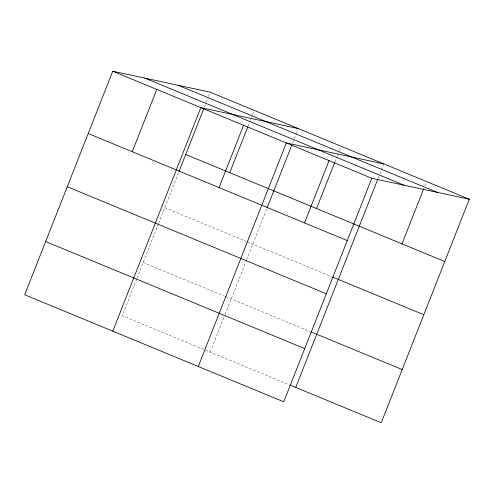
<?xml version="1.0" encoding="UTF-8"?>
<svg xmlns="http://www.w3.org/2000/svg" width="494" height="494" viewBox="0 0 494 494"><rect width="100%" height="100%" fill="white"/><g stroke="black" fill="none" stroke-linecap="round" stroke-linejoin="round"><path stroke-width="0.37" stroke-dasharray="2.47 1.85" d="M136.727 278.832L122.197 315.728L289.348 384.795M137.005 278.122L158.302 224.066M158.58 223.356L178.723 172.215M204.325 107.223L206.017 102.931M206.301 102.215L208.277 97.201M208.554 96.484L209.969 92.903M248.081 126.137L250.057 121.129M250.341 120.413L252.311 115.398M252.595 114.682L253.725 111.817M210.271 352.117L224.807 315.228M225.085 314.517L246.376 260.462M246.66 259.751L266.803 208.61M292.683 142.902L294.097 139.32M294.375 138.61L297.765 130.015M334.864 161.995L336.84 156.987M337.124 156.271L339.094 151.257M339.378 150.54L340.508 147.675M378.169 178.229L379.583 174.648M379.867 173.931L383.529 164.626M424.865 185.868L425.995 183.002M164.749 207.69L246.438 241.443M247.148 241.739L331.906 276.764M143.155 262.512L224.838 296.27M225.548 296.561L310.306 331.585"/><path stroke-width="0.74" d="M469.3 199.23L210.246 92.187L112.756 71.229L24.7 294.77L283.754 401.813L371.803 178.272L469.3 199.23L381.245 422.771L290.058 385.092M132.256 151.72L156.789 89.426M112.78 331.165L200.83 107.624L298.327 128.582M179.007 171.511L203.763 108.655M219.04 187.578L243.573 125.291M229.747 172.678L247.803 126.853M198.267 366.486L286.316 142.951L383.813 163.909M267.081 207.9L291.837 145.051M304.526 222.905L329.06 160.612M316.531 208.536L334.58 162.711M295.758 387.444L377.891 178.945M402.017 243.863L423.735 188.733M178.075 85.271L437.128 192.314M144.927 78.145L403.981 185.188M112.756 71.229L371.803 178.272M185.713 154.48L444.761 261.524M88.216 133.522L347.27 240.566M332.616 277.054L423.803 314.734M67.258 186.732L326.306 293.776M311.022 331.882L402.209 369.555M45.658 241.56L304.712 348.603"/></g></svg>
